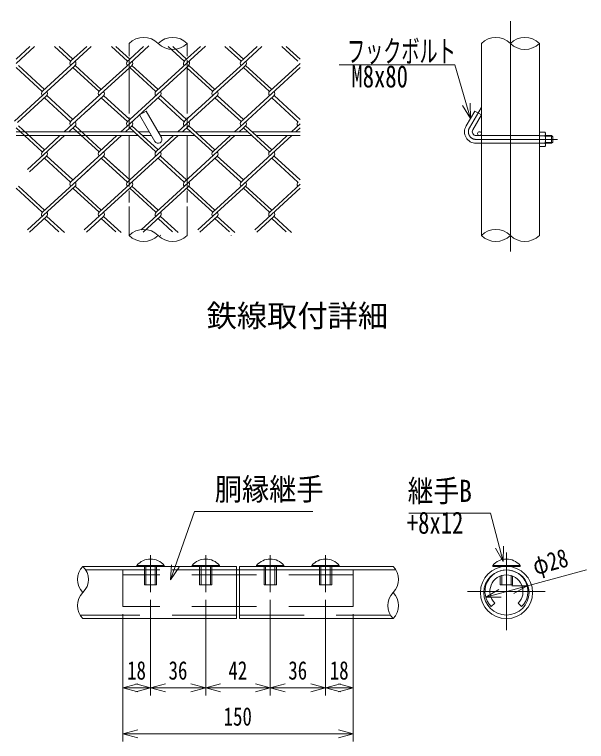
# Model space of a CAD drawing. Units: millimetres, scale not verified, with parts at other scales. Extents: x -5699 to 5699, y -3329 to 3329.
# Drawn here: x -566 to 924, y -1401 to 493 of the extents above; entities that cross this region are included whole.
import ezdxf
from ezdxf.enums import TextEntityAlignment as Align

# ---------------------------------------------------------------- set-up
doc = ezdxf.new("R2010")
doc.units = ezdxf.units.MM
doc.header["$LTSCALE"] = 20
doc.linetypes.add('USER1', pattern=[50.5, 30, -9, 2.5, -9])
doc.linetypes.add('USER2', pattern=[12.6, 8.4, -4.2])
doc.layers.add('0-0_24', color=7, linetype='Continuous')
for name, color, linetype, lineweight in [('0-1_3', 3, 'Continuous', 13), ('0-2_26', 2, 'USER1', 13), ('0-3_1', 1, 'Continuous', 9), ('0-4_27', 7, 'Continuous', 13), ('0-5_28', 7, 'Continuous', 13), ('0-9_11', 59, 'Continuous', 9), ('0-A_2', 7, 'Continuous', 13)]:
    doc.layers.add(name, color=color, linetype=linetype, lineweight=lineweight)
doc.styles.add('ＭＳ ゴシック', font='')
doc.styles.get('ＭＳ ゴシック').set_extended_font_data('MS Gothic')

msp = doc.modelspace()

# ---------------------------------------------------------------- linework, layer by layer
at = {"layer": '0-1_3'}
for p, q in [((-240.37, 231.39), (-223.05, 241.39)), ((-240.37, 231.39), (-200.55, 162.42)), ((-223.05, 241.39), (-183.23, 172.42)), ((632.94, 241.39), (610.44, 202.42)), ((650.26, 231.39), (627.76, 192.42)), ((650.26, 231.39), (632.94, 241.39)), ((-561.93, 187.42), (-254.98, 187.42)), ((-561.45, 177.42), (-244.07, 177.42)), ((-243.14, 187.42), (-214.98, 187.42)), ((-232.23, 177.42), (-209.21, 177.42)), ((-191.89, 187.42), (-106.96, 187.42)), ((-186.11, 177.42), (-96.05, 177.42)), ((-95.12, 187.42), (41.05, 187.42)), ((-84.21, 177.42), (51.97, 177.42)), ((52.9, 187.42), (178.16, 187.42)), ((63.81, 177.42), (178.16, 177.42)), ((636.42, 177.42), (650.26, 177.42)), ((801.51, 186.17), (801.51, 148.67)), ((801.51, 186.17), (816.01, 186.17)), ((816.01, 176.79), (801.51, 176.79)), ((817.76, 182.22), (817.76, 153.3)), ((817.76, 177.42), (833.42, 177.42)), ((817.76, 175.67), (835.17, 175.67)), ((833.42, 177.42), (833.42, 157.42)), ((836.42, 174.42), (833.42, 177.42)), ((836.42, 174.42), (836.42, 160.42)), ((836.42, 174.42), (836.42, 160.42)), ((636.42, 157.42), (650.26, 157.42)), ((816.01, 158.04), (801.51, 158.04)), ((817.76, 159.17), (835.17, 159.17)), ((817.76, 157.42), (833.42, 157.42)), ((833.42, 157.42), (836.42, 160.42)), ((801.51, 148.67), (816.01, 148.67)), ((-247.32, -942.09), (-176.12, -942.09)), ((-247.32, -942.09), (-247.32, -944.87)), ((-247.32, -944.87), (-176.12, -944.87)), ((-176.12, -942.09), (-176.12, -944.87)), ((-103.32, -942.09), (-32.12, -942.09)), ((-103.32, -942.09), (-103.32, -944.87)), ((-103.32, -944.87), (-32.12, -944.87)), ((-32.12, -942.09), (-32.12, -944.87)), ((135.88, -942.09), (64.68, -942.09)), ((64.68, -942.09), (64.68, -944.87)), ((135.88, -944.87), (64.68, -944.87)), ((135.88, -942.09), (135.88, -944.87)), ((279.88, -942.09), (208.68, -942.09)), ((208.68, -942.09), (208.68, -944.87)), ((279.88, -944.87), (208.68, -944.87)), ((279.88, -942.09), (279.88, -944.87)), ((751.19, -942.09), (679.99, -942.09)), ((679.99, -942.09), (679.99, -944.87)), ((751.19, -944.87), (679.99, -944.87)), ((699.59, -944.87), (699.59, -946.78)), ((703.59, -944.87), (703.59, -945.94)), ((727.59, -944.87), (727.59, -945.94)), ((731.59, -944.87), (731.59, -946.78)), ((751.19, -942.09), (751.19, -944.87)), ((699.59, -969.94), (699.59, -992.87)), ((703.59, -968.57), (703.59, -992.87)), ((727.59, -968.57), (727.59, -992.87)), ((731.59, -969.94), (731.59, -992.87)), ((731.59, -992.87), (699.59, -992.87)), ((685.04, -1040.62), (675.99, -1049.67)), ((746.13, -1040.62), (755.18, -1049.67))]:
    msp.add_line(p, q, dxfattribs=at)
at = {"layer": '0-1_3', "linetype": 'USER2'}
for p, q in [((650.26, 177.42), (801.51, 177.42)), ((650.26, 157.42), (801.51, 157.42)), ((-227.72, -944.87), (-227.72, -992.87)), ((-223.72, -944.87), (-223.72, -992.87)), ((-199.72, -944.87), (-199.72, -992.87)), ((-195.72, -944.87), (-195.72, -992.87)), ((-83.72, -944.87), (-83.72, -992.87)), ((-79.72, -944.87), (-79.72, -992.87)), ((-55.72, -944.87), (-55.72, -992.87)), ((-51.72, -944.87), (-51.72, -992.87)), ((84.28, -944.87), (84.28, -992.87)), ((88.28, -944.87), (88.28, -992.87)), ((112.28, -944.87), (112.28, -992.87)), ((116.28, -944.87), (116.28, -992.87)), ((228.28, -944.87), (228.28, -992.87)), ((232.28, -944.87), (232.28, -992.87)), ((256.28, -944.87), (256.28, -992.87)), ((260.28, -944.87), (260.28, -992.87)), ((-283.72, -954.07), (-283.72, -1049.67)), ((316.28, -954.07), (-283.72, -954.07)), ((316.28, -954.07), (316.28, -1049.67)), ((316.28, -966.87), (-283.72, -966.87)), ((-227.72, -992.87), (-195.72, -992.87)), ((-83.72, -992.87), (-51.72, -992.87)), ((116.28, -992.87), (84.28, -992.87)), ((260.28, -992.87), (228.28, -992.87)), ((316.28, -1049.67), (-283.72, -1049.67))]:
    msp.add_line(p, q, dxfattribs=at)
at = {"layer": '0-1_3'}
msp.add_circle((645.26, 182.42), 5, dxfattribs=at)
for centre, radius, start, end in [((636.42, 187.42), 30, 150, 270), ((636.42, 187.42), 10, 150, 270), ((-191.89, 167.42), 10, 210, 30), ((791.77, 167.42), 25.99, 338.85295, 21.14705), ((810.77, 181.48), 7.04, 318.21899, 41.78101), ((810.61, 153.36), 7.15, 319.0514, 40.9486), ((-211.72, -972.47), 46.8, 40.47549, 139.52451), ((-67.72, -972.47), 46.8, 40.47549, 139.52451), ((100.28, -972.47), 46.8, 40.47549, 139.52451), ((244.28, -972.47), 46.8, 40.47549, 139.52451), ((715.59, -972.47), 46.8, 40.47549, 139.52451), ((715.59, -1010.07), 56, 315, 225), ((715.59, -1010.07), 43.2, 315, 225)]:
    msp.add_arc(centre, radius, start, end, dxfattribs=at)
at = {"layer": '0-2_26'}
for p, q in [((725.89, -124.25), (725.89, 492.74)), ((649.36, 249.83), (619.1, 197.42)), ((636.42, 167.42), (848.64, 167.42)), ((715.59, -908.81), (715.59, -1111.33)), ((-211.72, -915.73), (-211.72, -1012.17)), ((-67.72, -915.73), (-67.72, -1012.17)), ((100.28, -915.73), (100.28, -1012.17)), ((244.28, -915.73), (244.28, -1012.17)), ((614.33, -1010.07), (816.84, -1010.07))]:
    msp.add_line(p, q, dxfattribs=at)
msp.add_arc((636.42, 187.42), 20, 150, 270, dxfattribs=at)
at = {"layer": '0-3_1'}
for p, q in [((-267.51, 417.42), (-267.51, 384.46)), ((-116.26, 384.73), (-116.26, 417.42)), ((650.26, 417.42), (650.26, -82.58)), ((801.51, -82.58), (801.51, 417.42)), ((-267.51, 373.61), (-267.51, 235.29)), ((-116.26, 235.02), (-116.26, 373.88)), ((-267.51, 224.44), (-267.51, 193.86)), ((-116.26, 194.13), (-116.26, 224.17)), ((-267.51, 177.42), (-267.51, 44.69)), ((-116.26, 44.42), (-116.26, 177.42)), ((-267.51, 33.84), (-267.51, 3.26)), ((-116.26, 3.54), (-116.26, 33.57)), ((-267.51, -7.59), (-267.51, -82.58)), ((-116.26, -82.58), (-116.26, -7.32)), ((12.28, -944.87), (-387.72, -944.87)), ((12.28, -944.87), (12.28, -1080.87)), ((20.28, -944.87), (20.28, -1080.87)), ((20.28, -944.87), (420.28, -944.87)), ((12.28, -1080.87), (-387.72, -1080.87)), ((20.28, -1080.87), (420.28, -1080.87))]:
    msp.add_line(p, q, dxfattribs=at)
at = {"layer": '0-3_1', "linetype": 'USER2'}
for p, q in [((12.28, -954.07), (-380.57, -954.07)), ((20.28, -954.07), (427.43, -954.07)), ((12.28, -1071.67), (-394.88, -1071.67)), ((20.28, -1071.67), (413.12, -1071.67))]:
    msp.add_line(p, q, dxfattribs=at)
at = {"layer": '0-3_1'}
for radius in [68, 58.8]:
    msp.add_circle((715.59, -1012.87), radius, dxfattribs=at)
at = {"layer": '0-4_27'}
for p, q in [((661.52, -1024.68), (924.11, -953.72)), ((769.65, -995.46), (729.65, -995.55)), ((769.65, -995.46), (735.05, -1015.54)), ((661.52, -1024.68), (696.12, -1004.61)), ((-211.72, -1280.87), (-211.72, -1032.17)), ((-211.72, -1280.87), (-211.72, -1032.17)), ((-67.72, -1280.87), (-67.72, -1032.17)), ((-67.72, -1280.87), (-67.72, -1032.17)), ((100.28, -1280.87), (100.28, -1032.17)), ((100.28, -1280.87), (100.28, -1032.17)), ((244.28, -1280.87), (244.28, -1032.17)), ((244.28, -1280.87), (244.28, -1032.17)), ((661.52, -1024.68), (701.52, -1024.6)), ((-283.72, -1280.87), (-283.72, -1069.67)), ((-283.72, -1400.87), (-283.72, -1069.67)), ((316.28, -1280.87), (316.28, -1069.67)), ((316.28, -1400.87), (316.28, -1069.67)), ((-283.72, -1260.87), (-245.09, -1250.52)), ((-211.72, -1260.87), (-283.72, -1260.87)), ((-283.72, -1260.87), (-245.09, -1271.23)), ((-211.72, -1260.87), (-250.36, -1250.52)), ((-211.72, -1260.87), (-250.36, -1271.23)), ((-211.72, -1260.87), (-173.09, -1250.52)), ((-67.72, -1260.87), (-211.72, -1260.87)), ((-211.72, -1260.87), (-173.09, -1271.23)), ((-67.72, -1260.87), (-106.36, -1250.52)), ((-67.72, -1260.87), (-106.36, -1271.23)), ((-67.72, -1260.87), (-29.09, -1250.52)), ((100.28, -1260.87), (-67.72, -1260.87)), ((-67.72, -1260.87), (-29.09, -1271.23)), ((100.28, -1260.87), (61.64, -1250.52)), ((100.28, -1260.87), (61.64, -1271.23)), ((100.28, -1260.87), (138.91, -1250.52)), ((244.28, -1260.87), (100.28, -1260.87)), ((100.28, -1260.87), (138.91, -1271.23)), ((244.28, -1260.87), (205.64, -1250.52)), ((244.28, -1260.87), (205.64, -1271.23)), ((244.28, -1260.87), (282.91, -1250.52)), ((316.28, -1260.87), (244.28, -1260.87)), ((244.28, -1260.87), (282.91, -1271.23)), ((316.28, -1260.87), (277.64, -1250.52)), ((316.28, -1260.87), (277.64, -1271.23)), ((-283.72, -1380.87), (-245.09, -1370.52)), ((316.28, -1380.87), (-283.72, -1380.87)), ((-283.72, -1380.87), (-245.09, -1391.23)), ((316.28, -1380.87), (277.64, -1370.52)), ((316.28, -1380.87), (277.64, -1391.23))]:
    msp.add_line(p, q, dxfattribs=at)
for centre, radius, start, end in [((-229.7, 379.37), 53.65, 45.18146, 134.81854), ((-154.07, 379.37), 53.65, 45.18146, 134.81854), ((-154.07, 455.47), 53.65, 225.18146, 314.81854), ((688.07, 379.37), 53.65, 45.18146, 134.81854), ((763.7, 379.37), 53.65, 45.18146, 134.81854), ((763.7, 455.47), 53.65, 225.18146, 314.81854), ((-229.7, -120.63), 53.65, 45.18146, 134.81854), ((688.07, -120.63), 53.65, 45.18146, 134.81854), ((-229.7, -44.53), 53.65, 225.18146, 314.81854), ((-154.07, -44.53), 53.65, 225.18146, 314.81854), ((688.07, -44.53), 53.65, 225.18146, 314.81854), ((763.7, -44.53), 53.65, 225.18146, 314.81854), ((-353.51, -978.87), 48.24, 135.18146, 224.81854), ((-421.94, -978.87), 48.24, 315.18146, 44.81854), ((386.06, -978.87), 48.24, 315.18146, 44.81854), ((-353.51, -1046.87), 48.24, 135.18146, 224.81854), ((454.49, -1046.87), 48.24, 135.18146, 224.81854), ((386.06, -1046.87), 48.24, 315.18146, 44.81854)]:
    msp.add_arc(centre, radius, start, end, dxfattribs=at)
at = {"layer": '0-5_28'}
for p, q in [((581.12, 361.46), (280.1, 361.46)), ((621.69, 221.9), (581.12, 361.46)), ((621.69, 221.9), (600.96, 256.12)), ((621.69, 221.9), (620.85, 261.9)), ((707.24, -931.89), (687.5, -897.11)), ((707.24, -931.89), (707.54, -891.9)), ((-159.78, -980.24), (-156.68, -940.36)), ((-159.78, -980.24), (-137.16, -947.25))]:
    msp.add_line(p, q, dxfattribs=at)
for points in [[(-159.78, -980.24), (-96.85, -801.96), (211.18, -801.96)], [(707.24, -931.89), (674.46, -805.83), (461.1, -805.83)]]:
    msp.add_lwpolyline(points, dxfattribs=at)
at = {"layer": '0-9_11'}
for p, q in [((-561.93, 376.46), (-525.89, 409.49)), ((-561.93, 365.61), (-514.05, 409.49)), ((-493.33, 292.84), (-366.03, 409.49)), ((-461.8, 409.49), (-419.79, 370.99)), ((-449.96, 409.49), (-413.91, 376.46)), ((-419.83, 371.03), (-377.87, 409.49)), ((-313.78, 409.49), (-271.77, 370.99)), ((-265.9, 365.61), (-216.47, 410.89)), ((-197.29, 292.84), (-68.81, 410.57)), ((-165.76, 409.49), (-123.75, 370.99)), ((-153.92, 409.49), (-117.88, 376.46)), ((-123.8, 371.03), (-81.83, 409.49)), ((-17.75, 409.49), (24.27, 370.99)), ((30.14, 365.61), (78.03, 409.49)), ((130.27, 409.49), (172.28, 370.99)), ((142.11, 409.49), (178.16, 376.46)), ((-566.03, 215.37), (-407.99, 360.18)), ((-556.04, 360.2), (-487.92, 297.79)), ((-408.04, 360.22), (-339.91, 297.79)), ((-345.31, 292.84), (-265.9, 365.61)), ((-271.82, 371.03), (-265.9, 376.46)), ((-265.9, 354.75), (-259.98, 360.18)), ((-265.9, 219.12), (-111.96, 360.18)), ((-260, 360.2), (-191.89, 297.79)), ((-112, 360.22), (-43.87, 297.79)), ((-49.27, 292.84), (30.14, 365.61)), ((24.22, 371.03), (30.14, 376.46)), ((30.14, 354.75), (36.06, 360.18)), ((36.04, 360.2), (104.15, 297.79)), ((98.75, 292.84), (178.16, 365.61)), ((-561.93, 354.75), (-493.84, 292.36)), ((-419.83, 213.7), (-265.9, 354.75)), ((-413.91, 354.75), (-345.83, 292.36)), ((-265.9, 354.75), (-197.81, 292.36)), ((-117.41, 354.32), (-49.77, 292.34)), ((-88.3, 246.23), (30.14, 354.75)), ((30.14, 354.75), (98.23, 292.36)), ((30.14, 219.12), (178.16, 354.75)), ((-482, 292.36), (-482.52, 292.84)), ((-185.97, 292.36), (-186.48, 292.84)), ((-37.95, 292.36), (-38.46, 292.84)), ((-558.42, 211.49), (-482.52, 281.04)), ((-493.33, 281.04), (-493.84, 281.51)), ((-487.92, 276.09), (-419.79, 213.65)), ((-482, 281.51), (-413.91, 219.12)), ((-378.93, 240.33), (-334.5, 281.04)), ((-339.91, 276.09), (-271.82, 213.7)), ((-333.98, 281.51), (-265.9, 219.12)), ((-265.9, 208.27), (-186.48, 281.04)), ((-197.29, 281.04), (-197.81, 281.51)), ((-191.89, 276.09), (-123.78, 213.67)), ((-185.97, 281.51), (-117.88, 219.12)), ((-140.63, 187.42), (-38.46, 281.04)), ((-49.27, 281.04), (-49.79, 281.51)), ((-43.87, 276.09), (24.22, 213.7)), ((-37.95, 281.51), (30.14, 219.12)), ((30.14, 208.27), (109.56, 281.04)), ((104.15, 276.09), (172.26, 213.67)), ((110.07, 281.51), (178.16, 219.12)), ((-123.8, 213.7), (-84.9, 249.33)), ((-436.67, 187.42), (-372.88, 245.88)), ((-271.82, 213.7), (-265.9, 219.12)), ((24.22, 213.7), (30.14, 219.12)), ((-561.93, 197.42), (-493.84, 135.03)), ((-556.04, 202.87), (-487.92, 140.45)), ((-424.83, 187.42), (-407.99, 202.84)), ((-413.44, 196.99), (-345.8, 135.01)), ((-408.04, 202.89), (-339.91, 140.45)), ((-288.65, 187.42), (-265.9, 208.27)), ((-276.81, 187.42), (-265.9, 197.42)), ((-265.9, 197.42), (-259.98, 202.84)), ((-265.9, 197.42), (-197.81, 135.03)), ((-260, 202.87), (-191.89, 140.45)), ((-128.79, 187.42), (-111.96, 202.84)), ((-117.41, 196.99), (-49.77, 135.01)), ((-112, 202.89), (-43.87, 140.45)), ((7.39, 187.42), (30.14, 208.27)), ((19.23, 187.42), (30.14, 197.42)), ((30.14, 197.42), (36.06, 202.84)), ((30.14, 197.42), (98.23, 135.03)), ((36.04, 202.87), (104.15, 140.45)), ((155.41, 187.42), (178.16, 208.27)), ((167.25, 187.42), (178.16, 197.42)), ((-532.35, 88.89), (-435.74, 177.42)), ((-493.33, 135.5), (-447.58, 177.42)), ((-420.3, 55.93), (-287.72, 177.42)), ((-345.31, 135.5), (-299.56, 177.42)), ((-265.9, 61.79), (-139.7, 177.42)), ((-251.14, 183.9), (-216.89, 152.51)), ((-197.81, 135.03), (-151.55, 177.42)), ((-123.82, 56.34), (8.32, 177.42)), ((-49.27, 135.5), (-3.53, 177.42)), ((30.14, 61.79), (156.33, 177.42)), ((98.75, 135.5), (144.49, 177.42)), ((-482, 135.03), (-482.52, 135.5)), ((-185.97, 135.03), (-186.48, 135.5)), ((-526.95, 82.99), (-482.52, 123.7)), ((-493.33, 123.7), (-493.84, 124.18)), ((-487.92, 118.75), (-419.84, 56.36)), ((-482, 124.18), (-413.91, 61.79)), ((-378.93, 82.99), (-334.5, 123.7)), ((-339.93, 118.77), (-271.77, 56.32)), ((-339.91, 118.75), (-302.26, 84.26)), ((-334.01, 124.2), (-265.9, 61.79)), ((-333.98, 124.18), (-288.08, 82.11)), ((-267.14, 49.79), (-186.48, 123.7)), ((-197.29, 123.7), (-197.81, 124.18)), ((-197.29, -21.84), (-38.46, 123.7)), ((-191.89, 118.75), (-123.75, 56.32)), ((-185.97, 124.18), (-117.88, 61.79)), ((-43.87, 118.75), (24.24, 56.34)), ((-37.95, 124.18), (30.14, 61.79)), ((30.14, 50.93), (109.56, 123.7)), ((104.15, 118.75), (172.26, 56.34)), ((110.07, 124.18), (178.16, 61.79)), ((-493.33, -21.84), (-372.88, 88.54)), ((-271.82, 56.36), (-265.9, 61.79)), ((24.22, 56.36), (30.14, 61.79)), ((-561.93, 40.08), (-493.84, -22.31)), ((-556.04, 45.53), (-487.92, -16.88)), ((-532.35, -68.44), (-407.99, 45.51)), ((-413.44, 39.65), (-345.78, -22.35)), ((-408.04, 45.55), (-339.91, -16.88)), ((-384.33, -68.44), (-265.9, 40.08)), ((-345.31, -21.84), (-265.9, 50.93)), ((-265.9, 40.08), (-259.98, 45.51)), ((-265.9, 40.08), (-197.81, -22.31)), ((-260, 45.53), (-191.89, -16.88)), ((-236.31, -68.44), (-111.96, 45.51)), ((-117.41, 39.65), (-49.74, -22.35)), ((-112, 45.55), (-43.87, -16.88)), ((-88.3, -68.44), (30.14, 40.08)), ((-49.27, -21.84), (30.14, 50.93)), ((30.14, 40.08), (36.06, 45.51)), ((30.14, 40.08), (98.23, -22.31)), ((36.04, 45.53), (104.15, -16.88)), ((59.72, -68.44), (178.16, 40.08)), ((98.75, -21.84), (178.16, 50.93)), ((-526.95, -74.34), (-482.52, -33.63)), ((-482, -33.16), (-436.1, -75.23)), ((-378.93, -74.34), (-334.5, -33.63)), ((-333.98, -33.16), (-288.08, -75.23)), ((-230.91, -74.34), (-186.48, -33.63)), ((-185.97, -33.16), (-140.06, -75.23)), ((-82.89, -74.34), (-38.46, -33.63)), ((-49.27, -33.63), (-49.79, -33.16)), ((-37.95, -22.31), (-38.46, -21.84)), ((-37.95, -33.16), (7.96, -75.23)), ((65.13, -74.34), (109.56, -33.63)), ((110.07, -33.16), (155.98, -75.23)), ((-487.92, -38.58), (-450.28, -73.08)), ((-339.91, -38.58), (-302.26, -73.08)), ((-191.89, -38.58), (-154.24, -73.08)), ((-43.87, -38.58), (-6.22, -73.08)), ((104.15, -38.58), (141.79, -73.08))]:
    msp.add_line(p, q, dxfattribs=at)
for points in [[(-301.94, 409.49), (-265.9, 376.46), (-229.85, 409.49)], [(-5.9, 409.49), (30.14, 376.46), (66.19, 409.49)]]:
    msp.add_lwpolyline(points, dxfattribs=at)
for centre, start, end in [((-413.91, 365.61), 132.5, 222.5), ((-413.91, 365.61), 132.5, 222.5), ((-413.91, 365.61), 312.5, 42.5), ((-413.91, 365.61), 312.5, 42.5), ((-265.9, 365.61), 132.5, 222.5), ((-265.9, 365.61), 312.5, 42.5), ((-117.88, 365.61), 132.5, 222.5), ((-117.88, 365.61), 132.5, 222.5), ((-117.88, 365.61), 312.5, 42.5), ((-117.88, 365.61), 312.5, 42.5), ((30.14, 365.61), 132.5, 222.5), ((30.14, 365.61), 312.5, 42.5), ((-487.92, 286.94), 132.5, 227.5), ((-487.92, 286.94), 312.5, 47.5), ((-339.91, 286.94), 132.5, 222.5), ((-339.91, 286.94), 312.5, 42.5), ((-191.89, 286.94), 132.5, 227.5), ((-191.89, 286.94), 312.5, 47.5), ((-43.87, 286.94), 132.5, 227.5), ((-43.87, 286.94), 312.5, 47.5), ((104.15, 286.94), 132.5, 222.5), ((104.15, 286.94), 312.5, 42.5), ((-413.91, 208.27), 132.5, 222.5), ((-413.91, 208.27), 132.5, 222.5), ((-413.91, 208.27), 312.5, 42.5), ((-413.91, 208.27), 312.5, 42.5), ((-265.9, 208.27), 132.5, 222.5), ((-265.9, 208.27), 312.5, 42.5), ((-117.88, 208.27), 132.5, 222.5), ((-117.88, 208.27), 132.5, 222.5), ((-117.88, 208.27), 312.5, 42.5), ((-117.88, 208.27), 312.5, 42.5), ((30.14, 208.27), 132.5, 222.5), ((30.14, 208.27), 312.5, 42.5), ((178.16, 208.27), 132.5, 222.5), ((178.16, 208.27), 132.5, 222.5), ((-487.92, 129.6), 132.5, 227.5), ((-487.92, 129.6), 312.5, 47.5), ((-339.91, 129.6), 132.5, 222.5), ((-339.91, 129.6), 312.5, 42.5), ((-191.89, 129.6), 132.5, 227.5), ((-191.89, 129.6), 312.5, 47.5), ((-43.87, 129.6), 132.5, 222.5), ((-43.87, 129.6), 312.5, 42.5), ((104.15, 129.6), 132.5, 222.5), ((104.15, 129.6), 312.5, 42.5), ((-413.91, 50.93), 132.5, 222.5), ((-265.9, 50.93), 132.5, 222.5), ((-117.88, 50.93), 132.5, 222.5), ((-117.88, 50.93), 132.5, 222.5), ((30.14, 50.93), 132.5, 222.5), ((178.16, 50.93), 132.5, 222.5), ((178.16, 50.93), 132.5, 222.5), ((-413.91, 50.93), 312.5, 42.5), ((-265.9, 50.93), 312.5, 42.5), ((-117.88, 50.93), 312.5, 42.5), ((-117.88, 50.93), 312.5, 42.5), ((30.14, 50.93), 312.5, 42.5), ((-487.92, -27.73), 132.5, 222.5), ((-487.92, -27.73), 312.5, 42.5), ((-339.91, -27.73), 132.5, 222.5), ((-339.91, -27.73), 312.5, 42.5), ((-191.89, -27.73), 132.5, 222.5), ((-191.89, -27.73), 312.5, 42.5), ((-43.87, -27.73), 132.5, 227.5), ((-43.87, -27.73), 312.5, 47.5), ((104.15, -27.73), 132.5, 222.5), ((104.15, -27.73), 312.5, 42.5)]:
    msp.add_arc(centre, 8, start, end, dxfattribs=at)
at = {"layer": '0-A_2'}
for p, q in [((-1.65, -82.31), (-1.94, -82.58)), ((-1.35, -82.58), (-1.65, -82.31))]:
    msp.add_line(p, q, dxfattribs=at)
msp.add_lwpolyline([(-185.67, -82.58), (-186.11, -82.17), (-186.56, -82.58)], dxfattribs=at)

# ---------------------------------------------------------------- texts
at = {"layer": '0-0_24', "style": 'ＭＳ ゴシック'}
msp.add_text('鉄線取付詳細', height=57.77, dxfattribs=at).set_placement((-65.58, -338.17), align=Align.BOTTOM_LEFT)
at = {"layer": '0-4_27', "style": 'ＭＳ ゴシック', "width": 0.8}
msp.add_text('φ28', height=48.11, rotation=15.122, dxfattribs=at).set_placement((795.08, -981.6), align=Align.BOTTOM_LEFT)
at = {"layer": '0-4_27', "style": 'ＭＳ ゴシック', "width": 0.75}
for s, p in [('18', (-272.72, -1254.12)), ('36', (-164.72, -1254.12)), ('42', (-8.72, -1254.12)), ('36', (147.28, -1254.12)), ('18', (255.28, -1254.12)), ('150', (-21.22, -1374.12))]:
    msp.add_text(s, height=48.09, dxfattribs=at).set_placement(p, align=Align.BOTTOM_LEFT)
at = {"layer": '0-5_28', "style": 'ＭＳ ゴシック'}
for s, height, width, p in [('フックボルト', 57.73, 0.6, (300.15, 351.09)), ('M8x80', 57.77, 0.75, (311.61, 285.51)), ('胴縁継手', 57.77, 0.9, (-44.41, -789.83)), ('継手B', 57.77, 0.85, (458.31, -794.34)), ('+8x12', 57.77, 0.75, (456.02, -877.13))]:
    msp.add_text(s, height=height, dxfattribs=dict(at, width=width)).set_placement(p, align=Align.BOTTOM_LEFT)

doc.saveas('drawing.dxf')
